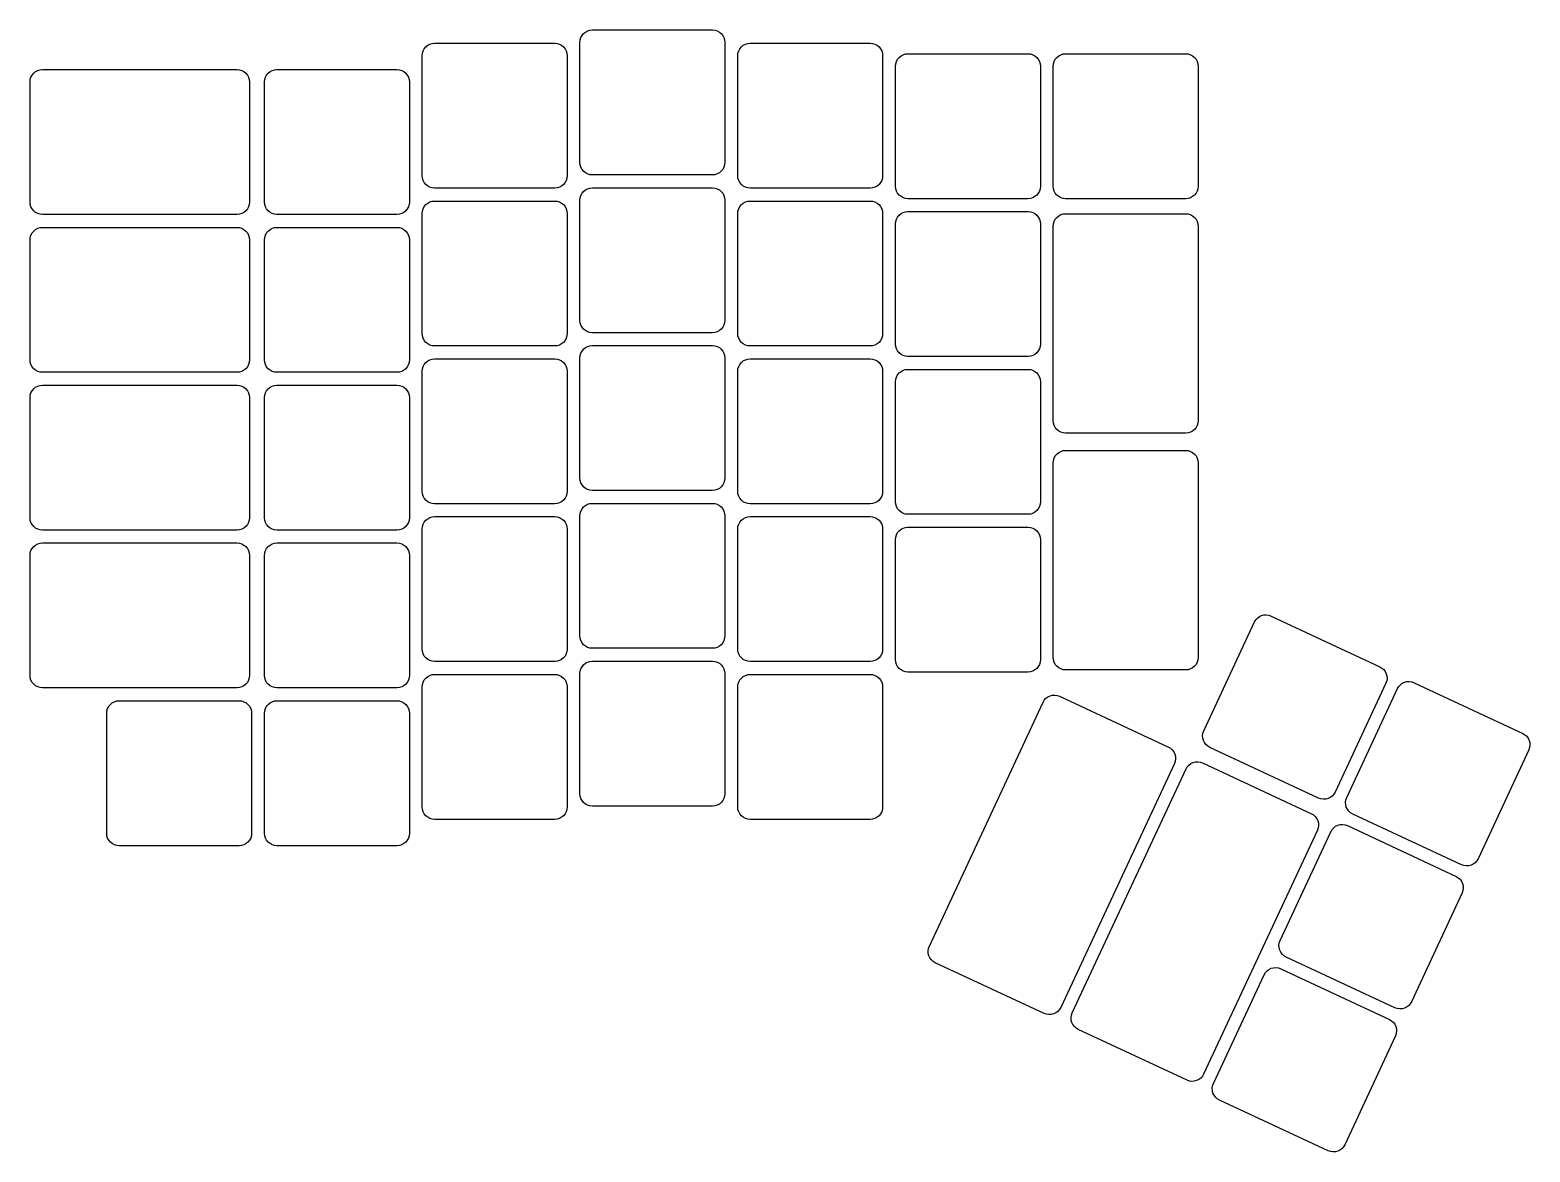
# Model space of a CAD drawing. Header units: metres. Extents: x 30 to 211, y 18 to 154.
import ezdxf

# ---------------------------------------------------------------- set-up
doc = ezdxf.new("R2010")
doc.units = ezdxf.units.M

msp = doc.modelspace()

# ---------------------------------------------------------------- linework, layer by layer
at = {"color": 1}
for points in [[(98.02, 153.59), (112.52, 153.59, -0.414214), (114.02, 152.09), (114.02, 137.59, -0.414214), (112.52, 136.09), (98.02, 136.09, -0.414214), (96.52, 137.59), (96.52, 152.09, -0.414214)], [(78.97, 151.99), (93.47, 151.99, -0.414214), (94.97, 150.49), (94.97, 135.99, -0.414214), (93.47, 134.49), (78.97, 134.49, -0.414214), (77.47, 135.99), (77.47, 150.49, -0.414214)], [(117.07, 151.99), (131.57, 151.99, -0.414214), (133.07, 150.49), (133.07, 135.99, -0.414214), (131.57, 134.49), (117.07, 134.49, -0.414214), (115.57, 135.99), (115.57, 150.49, -0.414214)], [(136.12, 150.72), (150.62, 150.72, -0.414214), (152.12, 149.22), (152.12, 134.72, -0.414214), (150.62, 133.22), (136.12, 133.22, -0.414214), (134.62, 134.72), (134.62, 149.22, -0.414214)], [(155.17, 150.72), (169.67, 150.72, -0.414214), (171.17, 149.22), (171.17, 134.72, -0.414214), (169.67, 133.22), (155.17, 133.22, -0.414214), (153.67, 134.72), (153.67, 149.22, -0.414214)], [(31.61, 148.81), (55.11, 148.81, -0.414214), (56.61, 147.31), (56.61, 132.81, -0.414214), (55.11, 131.31), (31.61, 131.31, -0.414214), (30.11, 132.81), (30.11, 147.31, -0.414214)], [(59.92, 148.81), (74.42, 148.81, -0.414214), (75.92, 147.31), (75.92, 132.81, -0.414214), (74.42, 131.31), (59.92, 131.31, -0.414214), (58.42, 132.81), (58.42, 147.31, -0.414214)], [(98.02, 134.54), (112.52, 134.54, -0.414214), (114.02, 133.04), (114.02, 118.54, -0.414214), (112.52, 117.04), (98.02, 117.04, -0.414214), (96.52, 118.54), (96.52, 133.04, -0.414214)], [(78.97, 132.94), (93.47, 132.94, -0.414214), (94.97, 131.44), (94.97, 116.94, -0.414214), (93.47, 115.44), (78.97, 115.44, -0.414214), (77.47, 116.94), (77.47, 131.44, -0.414214)], [(117.07, 132.94), (131.57, 132.94, -0.414214), (133.07, 131.44), (133.07, 116.94, -0.414214), (131.57, 115.44), (117.07, 115.44, -0.414214), (115.57, 116.94), (115.57, 131.44, -0.414214)], [(136.12, 131.67), (150.62, 131.67, -0.414214), (152.12, 130.17), (152.12, 115.67, -0.414214), (150.62, 114.17), (136.12, 114.17, -0.414214), (134.62, 115.67), (134.62, 130.17, -0.414214)], [(155.17, 131.41), (169.67, 131.41, -0.414214), (171.17, 129.91), (171.17, 106.41, -0.414214), (169.67, 104.91), (155.17, 104.91, -0.414214), (153.67, 106.41), (153.67, 129.91, -0.414214)], [(31.61, 129.76), (55.11, 129.76, -0.414214), (56.61, 128.26), (56.61, 113.76, -0.414214), (55.11, 112.26), (31.61, 112.26, -0.414214), (30.11, 113.76), (30.11, 128.26, -0.414214)], [(59.92, 129.76), (74.42, 129.76, -0.414214), (75.92, 128.26), (75.92, 113.76, -0.414214), (74.42, 112.26), (59.92, 112.26, -0.414214), (58.42, 113.76), (58.42, 128.26, -0.414214)], [(98.02, 115.49), (112.52, 115.49, -0.414214), (114.02, 113.99), (114.02, 99.49, -0.414214), (112.52, 97.99), (98.02, 97.99, -0.414214), (96.52, 99.49), (96.52, 113.99, -0.414214)], [(78.97, 113.89), (93.47, 113.89, -0.414214), (94.97, 112.39), (94.97, 97.89, -0.414214), (93.47, 96.39), (78.97, 96.39, -0.414214), (77.47, 97.89), (77.47, 112.39, -0.414214)], [(117.07, 113.89), (131.57, 113.89, -0.414214), (133.07, 112.39), (133.07, 97.89, -0.414214), (131.57, 96.39), (117.07, 96.39, -0.414214), (115.57, 97.89), (115.57, 112.39, -0.414214)], [(136.12, 112.62), (150.62, 112.62, -0.414214), (152.12, 111.12), (152.12, 96.62, -0.414214), (150.62, 95.12), (136.12, 95.12, -0.414214), (134.62, 96.62), (134.62, 111.12, -0.414214)], [(31.61, 110.71), (55.11, 110.71, -0.414214), (56.61, 109.21), (56.61, 94.71, -0.414214), (55.11, 93.21), (31.61, 93.21, -0.414214), (30.11, 94.71), (30.11, 109.21, -0.414214)], [(59.92, 110.71), (74.42, 110.71, -0.414214), (75.92, 109.21), (75.92, 94.71, -0.414214), (74.42, 93.21), (59.92, 93.21, -0.414214), (58.42, 94.71), (58.42, 109.21, -0.414214)], [(155.17, 102.83), (169.67, 102.83, -0.414214), (171.17, 101.33), (171.17, 77.83, -0.414214), (169.67, 76.33), (155.17, 76.33, -0.414214), (153.67, 77.83), (153.67, 101.33, -0.414214)], [(98.02, 96.44), (112.52, 96.44, -0.414214), (114.02, 94.94), (114.02, 80.44, -0.414214), (112.52, 78.94), (98.02, 78.94, -0.414214), (96.52, 80.44), (96.52, 94.94, -0.414214)], [(78.97, 94.84), (93.47, 94.84, -0.414214), (94.97, 93.34), (94.97, 78.84, -0.414214), (93.47, 77.34), (78.97, 77.34, -0.414214), (77.47, 78.84), (77.47, 93.34, -0.414214)], [(117.07, 94.84), (131.57, 94.84, -0.414214), (133.07, 93.34), (133.07, 78.84, -0.414214), (131.57, 77.34), (117.07, 77.34, -0.414214), (115.57, 78.84), (115.57, 93.34, -0.414214)], [(136.12, 93.57), (150.62, 93.57, -0.414214), (152.12, 92.07), (152.12, 77.57, -0.414214), (150.62, 76.07), (136.12, 76.07, -0.414214), (134.62, 77.57), (134.62, 92.07, -0.414214)], [(31.61, 91.66), (55.11, 91.66, -0.414214), (56.61, 90.16), (56.61, 75.66, -0.414214), (55.11, 74.16), (31.61, 74.16, -0.414214), (30.11, 75.66), (30.11, 90.16, -0.414214)], [(59.92, 91.66), (74.42, 91.66, -0.414214), (75.92, 90.16), (75.92, 75.66, -0.414214), (74.42, 74.16), (59.92, 74.16, -0.414214), (58.42, 75.66), (58.42, 90.16, -0.414214)], [(179.97, 82.84), (193.11, 76.71, -0.414214), (193.84, 74.72), (187.71, 61.58, -0.414214), (185.72, 60.85), (172.58, 66.98, -0.414214), (171.85, 68.97), (177.98, 82.12, -0.414214)], [(98.02, 77.39), (112.52, 77.39, -0.414214), (114.02, 75.89), (114.02, 61.39, -0.414214), (112.52, 59.89), (98.02, 59.89, -0.414214), (96.52, 61.39), (96.52, 75.89, -0.414214)], [(78.97, 75.79), (93.47, 75.79, -0.414214), (94.97, 74.29), (94.97, 59.79, -0.414214), (93.47, 58.29), (78.97, 58.29, -0.414214), (77.47, 59.79), (77.47, 74.29, -0.414214)], [(117.07, 75.79), (131.57, 75.79, -0.414214), (133.07, 74.29), (133.07, 59.79, -0.414214), (131.57, 58.29), (117.07, 58.29, -0.414214), (115.57, 59.79), (115.57, 74.29, -0.414214)], [(197.24, 74.79), (210.38, 68.66, -0.414214), (211.1, 66.67), (204.97, 53.53, -0.414214), (202.98, 52.8), (189.84, 58.93, -0.414214), (189.11, 60.92), (195.24, 74.07, -0.414214)], [(40.87, 72.61), (55.37, 72.61, -0.414214), (56.87, 71.11), (56.87, 56.61, -0.414214), (55.37, 55.11), (40.87, 55.11, -0.414214), (39.37, 56.61), (39.37, 71.11, -0.414214)], [(59.92, 72.61), (74.42, 72.61, -0.414214), (75.92, 71.11), (75.92, 56.61, -0.414214), (74.42, 55.11), (59.92, 55.11, -0.414214), (58.42, 56.61), (58.42, 71.11, -0.414214)], [(154.44, 73.15), (167.58, 67.02, -0.414214), (168.3, 65.03), (154.57, 35.58, -0.414214), (152.57, 34.85), (139.43, 40.98, -0.414214), (138.71, 42.97), (152.44, 72.43, -0.414214)], [(171.7, 65.1), (184.84, 58.97, -0.414214), (185.57, 56.98), (171.83, 27.52, -0.414214), (169.84, 26.8), (156.7, 32.93, -0.414214), (155.97, 34.92), (169.71, 64.37, -0.414214)], [(189.19, 57.53), (202.33, 51.4, -0.414214), (203.05, 49.41), (196.93, 36.26, -0.414214), (194.93, 35.54), (181.79, 41.67, -0.414214), (181.07, 43.66), (187.19, 56.8, -0.414214)], [(181.14, 40.26), (194.28, 34.13, -0.414214), (195, 32.14), (188.87, 19, -0.414214), (186.88, 18.27), (173.74, 24.4, -0.414214), (173.01, 26.39), (179.14, 39.53, -0.414214)]]:
    msp.add_lwpolyline(points, format="xyb", close=True, dxfattribs=at)

doc.saveas('drawing.dxf')
